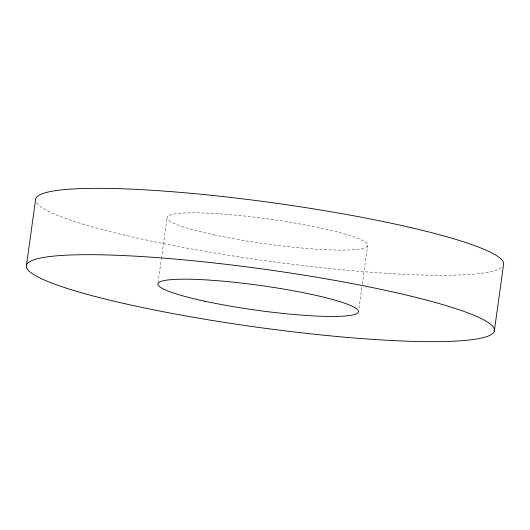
<?xml version="1.0" encoding="UTF-8"?>
<svg xmlns="http://www.w3.org/2000/svg" width="530" height="530" viewBox="0 0 530 530"><rect width="100%" height="100%" fill="white"/><g stroke="black" fill="none" stroke-linecap="round" stroke-linejoin="round"><path stroke-width="0.4" stroke-dasharray="2.65 1.99" d="M158.013 283.007L161.305 259.25M161.425 258.435L167.109 217.472M358.929 308.513L361.884 287.22M362.341 283.941L367.681 245.436M501.499 267.504A236.274 29.203 7.9 0 1 264.887 260.654A236.274 29.203 7.9 0 1 36.616 202.824M213.961 234.85A101.263 12.515 7.9 0 0 367.634 245.628A101.263 12.515 7.9 0 0 220.586 213.888A101.263 12.515 7.9 0 0 213.961 234.85"/><path stroke-width="0.79" d="M26.5 265.099L35.709 198.75A236.274 29.203 7.9 0 1 278.528 203.586A236.274 29.203 7.9 0 1 503.5 264.901L494.291 331.25A236.274 29.203 7.9 0 1 135.72 306.095A236.274 29.203 7.9 0 1 151.176 257.183A236.274 29.203 7.9 0 1 494.291 331.25M204.759 301.206A101.263 12.515 7.9 0 0 358.426 311.985A101.263 12.515 7.9 0 0 211.377 280.244A101.263 12.515 7.9 0 0 204.759 301.206"/></g></svg>
